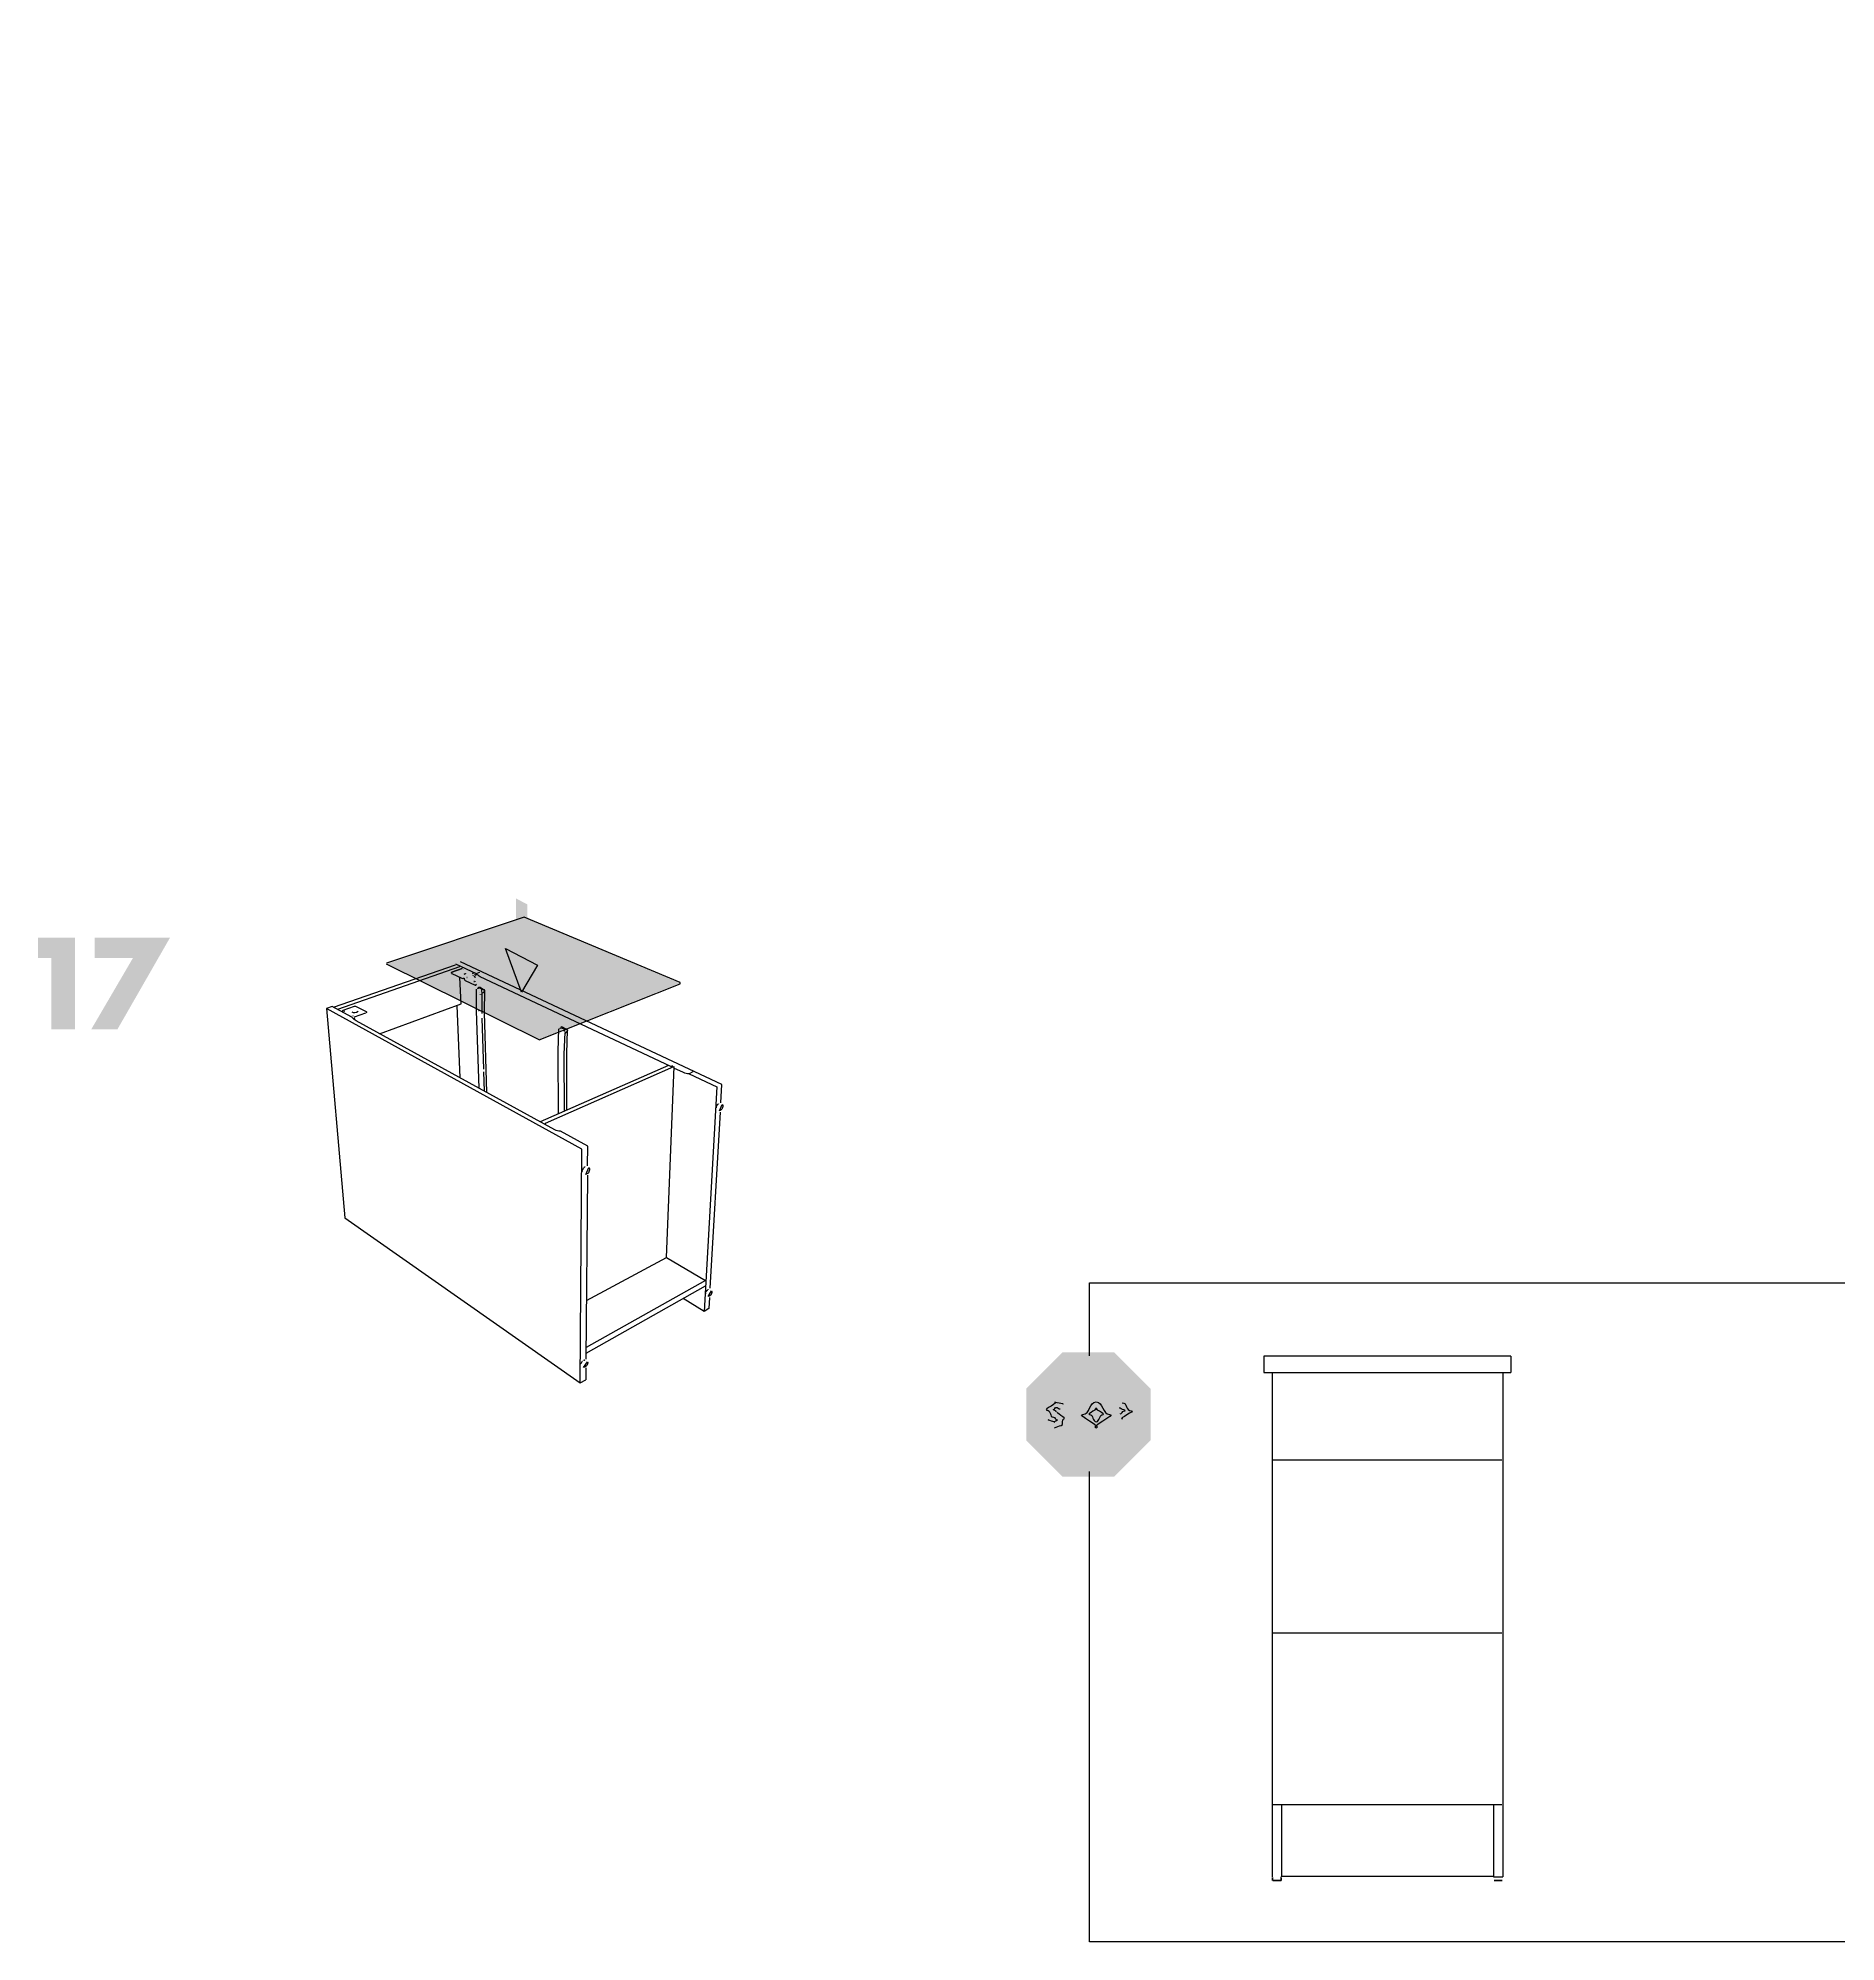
# Model space of a CAD drawing. Header units: metres. Extents: x -30.9 to 24.7, y -10.3 to 6.8.
# Drawn here: x -5.44 to -2.789, y -0.892 to 1.915 of the extents above; entities that cross this region are included whole.
import ezdxf

# ---------------------------------------------------------------- set-up
doc = ezdxf.new("R2010")
doc.units = ezdxf.units.M
doc.header["$MEASUREMENT"] = 0
doc.layers.add('PDF_Working_Num_Penna__1_Num_Penna__1', color=7, linetype='Continuous', lineweight=18, true_color=0xd1d2d4)
doc.layers.add('PDF_Working_Num_Penna__7_Num_Penna__7', color=7, linetype='Continuous', lineweight=18)
doc.styles.add('GENERATED_STYLE_1', font='')
doc.styles.get('GENERATED_STYLE_1').set_extended_font_data('Arial')

msp = doc.modelspace()

# ---------------------------------------------------------------- hatches: boundary and pattern name
at = {"layer": 'PDF_Working_Num_Penna__1_Num_Penna__1', "linetype": 'Continuous', "lineweight": 18, "true_color": 0xd1d2d4}
msp.add_hatch(color=254, dxfattribs=at).paths.add_polyline_path([(-4.4937, 0.5216), (-4.7236, 0.6184), (-4.9262, 0.5502), (-4.7013, 0.4389)])
at = {"layer": 'PDF_Working_Num_Penna__7_Num_Penna__7', "linetype": 'Continuous', "lineweight": 18}
for points in [[(-4.7353, 0.5409), (-4.7187, 0.5321), (-4.7187, 0.6376), (-4.7353, 0.6464)], [(-5.421, 0.5588), (-5.421, 0.4533), (-5.3858, 0.4533), (-5.3858, 0.5885), (-5.4403, 0.5885), (-5.4403, 0.5588)], [(-5.3003, 0.5588), (-5.362, 0.4533), (-5.3234, 0.4533), (-5.2458, 0.5885), (-5.3568, 0.5885), (-5.3568, 0.5588)], [(-4.7274, 0.5083), (-4.7038, 0.5483), (-4.7509, 0.5726)], [(-3.9294, -0.0225), (-3.9831, -0.0763), (-3.9831, -0.1523), (-3.9294, -0.206), (-3.8533, -0.206), (-3.7996, -0.1523), (-3.7996, -0.0763), (-3.8533, -0.0225)], [(-3.9259, -0.1048), (-3.9182, -0.1327), (-3.9089, -0.1048), (-3.9259, -0.0969)], [(-3.8463, -0.1327), (-3.8414, -0.0969), (-3.8556, -0.1327)]]:
    msp.add_hatch(color=7, dxfattribs=at).paths.add_polyline_path(points)

# ---------------------------------------------------------------- linework, layer by layer
at = {"layer": 'PDF_Working_Num_Penna__7_Num_Penna__7', "color": 7, "linetype": 'Continuous', "lineweight": 18, "flags": 128}
for points in [[(-4.7236, 0.619), (-4.9264, 0.5511)], [(-4.7013, 0.4381), (-4.4933, 0.5208), (-4.4932, 0.5225), (-4.7236, 0.619)], [(-5.0044, 0.4861), (-4.8246, 0.5484)], [(-4.8187, 0.5455), (-4.9986, 0.4829)], [(-4.7013, 0.4381), (-4.9263, 0.5495)], [(-4.8247, 0.5503), (-4.7944, 0.536)], [(-4.4332, 0.3454), (-4.4317, 0.3724), (-4.8173, 0.5529)], [(-4.8166, 0.4909), (-4.8181, 0.53)], [(-4.7936, 0.4809), (-4.7935, 0.5125)], [(-4.7855, 0.4769), (-4.7853, 0.5076)], [(-4.7819, 0.4781), (-4.7817, 0.5111)], [(-4.6407, -0.0678), (-4.6386, 0.277), (-5.0151, 0.4844)], [(-4.9736, 0.4717), (-4.9569, 0.4776)], [(-4.9366, 0.447), (-4.8166, 0.4909)], [(-4.818, 0.382), (-4.8223, 0.4888)], [(-4.7899, 0.3666), (-4.7936, 0.4809)], [(-4.7785, 0.3603), (-4.7819, 0.4781)], [(-4.783, 0.3946), (-4.7853, 0.4698)], [(-4.6733, 0.4211), (-4.6721, 0.454)], [(-4.6607, 0.418), (-4.6593, 0.4523), (-4.6594, 0.452), (-4.6596, 0.4518), (-4.6598, 0.4518)], [(-4.673, 0.3291), (-4.6733, 0.4211)], [(-4.6643, 0.4167), (-4.663, 0.4486)], [(-4.5107, 0.4002), (-4.7, 0.3173)], [(-4.6922, 0.3131), (-4.6922, 0.3153), (-4.5027, 0.3987)], [(-4.6642, 0.333), (-4.6643, 0.4167)], [(-4.6607, 0.3345), (-4.6607, 0.418)], [(-4.5027, 0.3987), (-4.5141, 0.117)], [(-4.782, 0.3622), (-4.7829, 0.391)], [(-4.4803, 0.3881), (-4.4394, 0.3688)], [(-4.4394, 0.3688), (-4.4582, 0.0376)], [(-4.4493, 0.0719), (-4.4341, 0.3312)], [(-4.6301, 0.2385), (-4.6323, -0.0327)], [(-4.6316, 0.0538), (-4.5136, 0.1173)], [(-4.5136, 0.1173), (-4.4561, 0.0834)], [(-4.4566, 0.0749), (-4.6323, -0.0243)], [(-4.4561, 0.0834), (-4.6322, -0.0155)], [(-4.4582, 0.0376), (-4.4892, 0.0565)], [(-4.4501, 0.058), (-4.4511, 0.0418), (-4.4582, 0.0376)], [(-3.8899, -0.0279), (-3.8899, 0.0799), (-2.3737, 0.0799), (-2.3737, -0.8917), (-3.8899, -0.8917), (-3.8899, -0.1981)], [(-4.6325, -0.0456), (-4.6326, -0.0632)], [(-3.2683, -0.0284), (-3.6324, -0.0284), (-3.6324, -0.0522), (-3.2683, -0.0522)], [(-3.6203, -0.0522), (-3.6203, -0.7956)], [(-3.2804, -0.0522), (-3.2804, -0.7956)], [(-3.2683, -0.0284), (-3.2683, -0.0522)], [(-3.2816, -0.1818), (-3.6189, -0.1818)], [(-3.2816, -0.4367), (-3.6189, -0.4367)], [(-3.6189, -0.689), (-3.2816, -0.689)], [(-3.6067, -0.689), (-3.6067, -0.7956)], [(-3.294, -0.689), (-3.294, -0.7956), (-3.2804, -0.7956)], [(-3.6067, -0.7948), (-3.294, -0.7948)]]:
    msp.add_lwpolyline(points, dxfattribs=at)
for points in [[(-4.7274, 0.5083), (-4.7509, 0.5726), (-4.7038, 0.5483)], [(-4.8306, 0.5362), (-4.8306, 0.5371), (-4.8306, 0.5373), (-4.8303, 0.5375), (-4.8301, 0.5376)], [(-4.8302, 0.5358), (-4.8304, 0.536)], [(-4.8299, 0.5377), (-4.8149, 0.543)], [(-4.8132, 0.5422), (-4.8134, 0.5423), (-4.8135, 0.5424)], [(-4.813, 0.5421), (-4.8128, 0.5421)], [(-4.7994, 0.536), (-4.7996, 0.5359), (-4.7995, 0.5358)], [(-4.7994, 0.536), (-4.7973, 0.5368)], [(-4.7988, 0.5335), (-4.7988, 0.5333), (-4.7987, 0.5331), (-4.7986, 0.5329)], [(-4.797, 0.5367), (-4.7967, 0.5365), (-4.7966, 0.5363), (-4.7966, 0.5361)], [(-4.7963, 0.534), (-4.7964, 0.5342)], [(-4.7947, 0.5335), (-4.7959, 0.534)], [(-4.7943, 0.533), (-4.7944, 0.5331), (-4.7945, 0.5333)], [(-4.8077, 0.5298), (-4.8078, 0.5301)], [(-4.7976, 0.5241), (-4.7968, 0.5238)], [(-4.796, 0.5306), (-4.7962, 0.5309), (-4.7963, 0.5312), (-4.7965, 0.5315), (-4.7967, 0.5317), (-4.7969, 0.5319)], [(-4.7958, 0.5299), (-4.7959, 0.5303)], [(-4.7956, 0.5241), (-4.7957, 0.5243), (-4.7957, 0.5245)], [(-4.7957, 0.5185), (-4.7954, 0.5185)], [(-4.7952, 0.5185), (-4.7945, 0.5187), (-4.7942, 0.5189), (-4.794, 0.5192), (-4.794, 0.5194), (-4.7939, 0.5197)], [(-4.7916, 0.5137), (-4.7918, 0.5136), (-4.792, 0.5136), (-4.7922, 0.5135), (-4.7924, 0.5134), (-4.7925, 0.5133)], [(-4.7909, 0.515), (-4.7913, 0.5138)], [(-4.7899, 0.5051), (-4.7899, 0.5053)], [(-4.7893, 0.5071), (-4.7891, 0.5072)], [(-4.7866, 0.5111), (-4.7868, 0.5114)], [(-4.7864, 0.511), (-4.7862, 0.5108), (-4.786, 0.5106)], [(-4.7861, 0.51), (-4.7863, 0.5097), (-4.7863, 0.5095), (-4.7862, 0.5093), (-4.7861, 0.5091)], [(-4.7848, 0.5075), (-4.7835, 0.508), (-4.7834, 0.5081), (-4.7831, 0.5083), (-4.783, 0.5085)], [(-4.7823, 0.5105), (-4.7825, 0.5105), (-4.7827, 0.5105)], [(-4.7821, 0.5115), (-4.7822, 0.5116), (-4.7824, 0.5116), (-4.7826, 0.5117)], [(-4.7817, 0.5111), (-4.7818, 0.5108), (-4.7821, 0.5106)], [(-4.7817, 0.5111), (-4.7818, 0.5113)], [(-4.991, 0.4805), (-4.9909, 0.4796)], [(-4.9888, 0.4804), (-4.9886, 0.4805), (-4.9886, 0.4807)], [(-4.9561, 0.4784), (-4.9562, 0.4781), (-4.9563, 0.478), (-4.9564, 0.4779), (-4.9567, 0.4777)], [(-4.79, 0.4815), (-4.7904, 0.4816), (-4.7907, 0.4815)], [(-4.7878, 0.5045), (-4.7879, 0.5048)], [(-4.7819, 0.4781), (-4.782, 0.4779), (-4.7823, 0.4777), (-4.7825, 0.4776)], [(-4.9786, 0.4726), (-4.9788, 0.4725), (-4.9789, 0.4724)], [(-4.9754, 0.4735), (-4.9756, 0.4736), (-4.9759, 0.4736)], [(-4.9745, 0.469), (-4.9743, 0.4691), (-4.9741, 0.4693), (-4.9739, 0.4694), (-4.9738, 0.4696), (-4.9736, 0.4698), (-4.9736, 0.4701), (-4.9735, 0.4703)], [(-4.6719, 0.4544), (-4.672, 0.4542)], [(-4.67, 0.4552), (-4.6702, 0.4552), (-4.6704, 0.4551), (-4.6706, 0.455), (-4.6708, 0.4549), (-4.671, 0.4548)], [(-4.6648, 0.4526), (-4.6645, 0.4524), (-4.6648, 0.4527), (-4.665, 0.4528)], [(-4.6645, 0.4524), (-4.6643, 0.4522), (-4.6641, 0.4519), (-4.664, 0.4516), (-4.6638, 0.4513)], [(-4.6639, 0.4512), (-4.664, 0.4509), (-4.664, 0.4508), (-4.664, 0.4504), (-4.6639, 0.4502)], [(-4.6625, 0.4485), (-4.6611, 0.4491), (-4.661, 0.4492), (-4.6608, 0.4493), (-4.6607, 0.4494), (-4.6606, 0.4496)], [(-4.6606, 0.4531), (-4.6609, 0.4531), (-4.6611, 0.4532)], [(-4.6597, 0.4528), (-4.6599, 0.4529), (-4.6601, 0.453), (-4.6603, 0.453)], [(-4.6598, 0.4518), (-4.66, 0.4517), (-4.6602, 0.4517)], [(-4.6593, 0.4523), (-4.6593, 0.4525), (-4.6595, 0.4527)], [(-4.5071, 0.3985), (-4.5047, 0.3996)], [(-4.4405, 0.3375), (-4.4406, 0.3373)], [(-4.4404, 0.3387), (-4.4404, 0.3385), (-4.4405, 0.3383)], [(-4.4405, 0.3381), (-4.4405, 0.3379)], [(-4.4404, 0.3387), (-4.4403, 0.3389)], [(-4.44, 0.34), (-4.4401, 0.3398), (-4.4401, 0.3395)], [(-4.4397, 0.3406), (-4.4398, 0.3404), (-4.4399, 0.3401)], [(-4.4393, 0.3412), (-4.4395, 0.341), (-4.4396, 0.3408)], [(-4.439, 0.3418), (-4.4391, 0.3416), (-4.4393, 0.3414)], [(-4.4386, 0.3423), (-4.4387, 0.3422), (-4.4389, 0.3419)], [(-4.4381, 0.3428), (-4.4383, 0.3427)], [(-4.4377, 0.3433), (-4.4378, 0.3432), (-4.438, 0.3429)], [(-4.4372, 0.3436), (-4.4374, 0.3435), (-4.4375, 0.3434)], [(-4.4368, 0.3439), (-4.4369, 0.3438)], [(-4.4363, 0.3442), (-4.4365, 0.3441)], [(-4.4359, 0.3444), (-4.436, 0.3443)], [(-4.6377, 0.2448), (-4.6378, 0.2446), (-4.6378, 0.2443)], [(-4.6378, 0.2442), (-4.6378, 0.2439), (-4.6378, 0.2437)], [(-4.6376, 0.2454), (-4.6377, 0.2452), (-4.6377, 0.2449)], [(-4.6376, 0.2454), (-4.6376, 0.2456)], [(-4.6372, 0.2468), (-4.6373, 0.2466), (-4.6374, 0.2463)], [(-4.6369, 0.2474), (-4.637, 0.2472), (-4.6371, 0.2469)], [(-4.6365, 0.2481), (-4.6367, 0.2479), (-4.6368, 0.2476)], [(-4.6361, 0.2487), (-4.6363, 0.2485), (-4.6364, 0.2483)], [(-4.6357, 0.2493), (-4.6359, 0.2491), (-4.636, 0.2488)], [(-4.6352, 0.2498), (-4.6354, 0.2496)], [(-4.6347, 0.2502), (-4.6349, 0.2501), (-4.6351, 0.2499)], [(-4.6343, 0.2506), (-4.6344, 0.2505), (-4.6346, 0.2504)], [(-4.6338, 0.251), (-4.634, 0.2508)], [(-4.6333, 0.2512), (-4.6335, 0.2511)], [(-4.6328, 0.2514), (-4.633, 0.2513)], [(-4.4562, 0.064), (-4.4562, 0.0638)], [(-4.4561, 0.0645), (-4.4561, 0.0643)], [(-4.4559, 0.0651), (-4.456, 0.0649)], [(-4.4559, 0.0651), (-4.4558, 0.0653)], [(-4.4554, 0.0663), (-4.4555, 0.0661), (-4.4556, 0.0659)], [(-4.4551, 0.0668), (-4.4552, 0.0667), (-4.4553, 0.0664)], [(-4.4547, 0.0674), (-4.4549, 0.0672), (-4.455, 0.067)], [(-4.4544, 0.0679), (-4.4545, 0.0678), (-4.4546, 0.0676)], [(-4.4539, 0.0684), (-4.4541, 0.0683), (-4.4542, 0.0681)], [(-4.4535, 0.0688), (-4.4537, 0.0687)], [(-4.453, 0.0692), (-4.4532, 0.0692), (-4.4534, 0.069)], [(-4.4526, 0.0695), (-4.4527, 0.0695)], [(-4.4521, 0.0698), (-4.4523, 0.0697)], [(-4.4517, 0.07), (-4.4518, 0.0699)], [(-4.64, -0.0399), (-4.6401, -0.0401), (-4.6401, -0.0403)], [(-4.6399, -0.0393), (-4.6399, -0.0395), (-4.64, -0.0397)], [(-4.6397, -0.0388), (-4.6398, -0.0389)], [(-4.6396, -0.0387), (-4.6396, -0.0386)], [(-4.639, -0.0376), (-4.6391, -0.0377), (-4.6393, -0.038)], [(-4.6386, -0.037), (-4.6388, -0.0371), (-4.6389, -0.0374)], [(-4.6382, -0.0364), (-4.6384, -0.0366), (-4.6385, -0.0368)], [(-4.6372, -0.0354), (-4.6374, -0.0355), (-4.6376, -0.0358), (-4.6377, -0.0359), (-4.6379, -0.036), (-4.6381, -0.0363)], [(-4.6367, -0.035), (-4.6369, -0.0351)], [(-4.6362, -0.0347), (-4.6364, -0.0347), (-4.6366, -0.0349)], [(-4.6357, -0.0344), (-4.6359, -0.0344)], [(-4.6352, -0.0341), (-4.6354, -0.0342)], [(-4.6347, -0.034), (-4.6349, -0.0341)], [(-4.6342, -0.0339), (-4.6344, -0.034)], [(-3.6197, -0.7969), (-3.6197, -0.8011)], [(-3.6073, -0.8012), (-3.6076, -0.8012), (-3.6078, -0.8012), (-3.6081, -0.8012), (-3.6085, -0.8012), (-3.6089, -0.8012), (-3.6093, -0.8012), (-3.6098, -0.8012), (-3.6104, -0.8012), (-3.611, -0.8012), (-3.6116, -0.8012), (-3.6122, -0.8012), (-3.6128, -0.8012), (-3.6135, -0.8012), (-3.6141, -0.8012), (-3.6147, -0.8012), (-3.6154, -0.8012), (-3.616, -0.8012), (-3.6165, -0.8012), (-3.6171, -0.8012), (-3.6176, -0.8012), (-3.618, -0.8012), (-3.6184, -0.8012), (-3.6188, -0.8012), (-3.6191, -0.8012), (-3.6193, -0.8012)], [(-3.6074, -0.8013), (-3.6077, -0.8013), (-3.6079, -0.8013), (-3.6082, -0.8013), (-3.6085, -0.8013), (-3.6089, -0.8013), (-3.6094, -0.8013), (-3.6099, -0.8013), (-3.6104, -0.8013), (-3.611, -0.8013), (-3.6116, -0.8013), (-3.6122, -0.8013), (-3.6128, -0.8013), (-3.6135, -0.8013), (-3.6141, -0.8013), (-3.6147, -0.8013), (-3.6153, -0.8013), (-3.6159, -0.8013), (-3.6165, -0.8013), (-3.617, -0.8013), (-3.6175, -0.8013), (-3.618, -0.8013), (-3.6184, -0.8013), (-3.6187, -0.8013), (-3.619, -0.8013), (-3.6192, -0.8013)], [(-3.6135, -0.8011), (-3.6133, -0.8011)], [(-3.6078, -0.7969), (-3.6076, -0.7969)], [(-3.6073, -0.8012), (-3.6072, -0.7969)], [(-3.281, -0.8012), (-3.2813, -0.8012), (-3.2816, -0.8012), (-3.2818, -0.8012), (-3.2822, -0.8012), (-3.2826, -0.8012), (-3.2831, -0.8012), (-3.2836, -0.8012), (-3.2841, -0.8012), (-3.2847, -0.8012), (-3.2853, -0.8012), (-3.2859, -0.8012), (-3.2866, -0.8012), (-3.2872, -0.8012), (-3.2878, -0.8012), (-3.2885, -0.8012), (-3.2891, -0.8012), (-3.2897, -0.8012), (-3.2903, -0.8012), (-3.2908, -0.8012), (-3.2913, -0.8012), (-3.2918, -0.8012), (-3.2922, -0.8012), (-3.2925, -0.8012), (-3.2928, -0.8012), (-3.2931, -0.8012)], [(-3.2811, -0.8013), (-3.2814, -0.8013), (-3.2816, -0.8013), (-3.2819, -0.8013), (-3.2823, -0.8013), (-3.2827, -0.8013), (-3.2831, -0.8013), (-3.2836, -0.8013), (-3.2841, -0.8013), (-3.2847, -0.8013), (-3.2853, -0.8013), (-3.2859, -0.8013), (-3.2865, -0.8013), (-3.2872, -0.8013), (-3.2878, -0.8013), (-3.2885, -0.8013), (-3.2891, -0.8013), (-3.2897, -0.8013), (-3.2902, -0.8013), (-3.2907, -0.8013), (-3.2913, -0.8013), (-3.2917, -0.8013), (-3.2921, -0.8013), (-3.2924, -0.8013), (-3.2927, -0.8013), (-3.293, -0.8013)], [(-3.2921, -0.8011), (-3.2919, -0.8011)], [(-3.2872, -0.8011), (-3.287, -0.8011)]]:
    msp.add_lwpolyline(points, close=True, dxfattribs=at)
for points in [[(-4.8302, 0.5358), (-4.8154, 0.5287, 0.177969), (-4.8128, 0.5287), (-4.8117, 0.5291), (-4.8117, 0.5278, 0.259699), (-4.8105, 0.5256), (-4.7957, 0.5185)], [(-4.5071, 0.3985), (-4.7881, 0.5311, -0.098908), (-4.7944, 0.536), (-4.7888, 0.538)], [(-4.6299, 0.2525), (-4.6297, 0.2811), (-4.6701, 0.3032, -0.137305), (-4.6782, 0.3054), (-4.9711, 0.4659, -0.091391), (-4.9774, 0.4713), (-5.0067, 0.4873), (-5.0151, 0.4844), (-4.988, 0.1754), (-4.6407, -0.0678), (-4.6326, -0.0632)], [(-4.991, 0.4805), (-4.991, 0.4807), (-4.991, 0.4809), (-4.9909, 0.4811), (-4.9908, 0.4813), (-4.9906, 0.4814), (-4.9905, 0.4816), (-4.9903, 0.4817), (-4.9736, 0.4875, -0.187781), (-4.971, 0.4874), (-4.9565, 0.4797), (-4.9564, 0.4796), (-4.9562, 0.4794), (-4.9561, 0.4784)], [(-4.4745, 0.3907), (-4.4803, 0.3881, -0.134196), (-4.4886, 0.3898), (-4.5028, 0.3965)]]:
    msp.add_lwpolyline(points, format="xyb", dxfattribs=at)
for points in [[(-4.8099, 0.5359), (-4.81, 0.5357), (-4.8101, 0.5355), (-4.8103, 0.5353), (-4.8106, 0.5352), (-4.8108, 0.535), (-4.8112, 0.5349), (-4.8115, 0.5348), (-4.8117, 0.5347), (-4.8119, 0.5346, -0.246304)], [(-4.7829, 0.5117), (-4.7832, 0.5118), (-4.7833, 0.5119), (-4.7834, 0.512), (-4.7835, 0.5122), (-4.7837, 0.5124), (-4.7885, 0.515, 0.216434), (-4.7909, 0.515)], [(-4.6612, 0.4534), (-4.6613, 0.4536), (-4.6616, 0.4538), (-4.6668, 0.4567, 0.211672), (-4.6694, 0.4567), (-4.6688, 0.4559)], [(-4.4313, 0.3428), (-4.4311, 0.3426, -0.447233), (-4.4355, 0.3333)], [(-4.628, 0.2497), (-4.6279, 0.2496), (-4.6277, 0.2495, -0.446833), (-4.6325, 0.2397)], [(-4.4472, 0.0682), (-4.447, 0.0681, -0.433038), (-4.4519, 0.0595)], [(-4.63, -0.0364), (-4.6299, -0.0366, -0.433578), (-4.636, -0.045)]]:
    msp.add_lwpolyline(points, format="xyb", close=True, dxfattribs=at)
at = {"layer": 'PDF_Working_Num_Penna__7_Num_Penna__7', "color": 7, "linetype": 'Continuous', "lineweight": 18}
msp.add_arc((-4.9735, 0.486), 0.00774, 236.5815, 311.1681, dxfattribs=at)
for points in [[(-3.9403, -0.0959), (-3.9331, -0.0959), (-3.9599, -0.108), (-3.9526, -0.108)], [(-3.9526, -0.108), (-3.9457, -0.108), (-3.949, -0.1181), (-3.9429, -0.1181)], [(-3.9388, -0.1101), (-3.9371, -0.1101), (-3.945, -0.1067), (-3.9429, -0.1067)], [(-3.9291, -0.0989), (-3.9254, -0.0989), (-3.9439, -0.0959), (-3.9403, -0.0959)], [(-3.9429, -0.1067), (-3.941, -0.1067), (-3.9407, -0.1037), (-3.9389, -0.1037)], [(-3.9276, -0.1207), (-3.9218, -0.1207), (-3.9416, -0.1109), (-3.9364, -0.1109)], [(-3.9389, -0.1037), (-3.9367, -0.1037), (-3.935, -0.1061), (-3.9328, -0.1061)], [(-3.8996, -0.1141), (-3.8888, -0.1141), (-3.8901, -0.0957), (-3.8798, -0.0957)], [(-3.8798, -0.1047), (-3.8742, -0.1047), (-3.8949, -0.1142), (-3.8899, -0.1142)], [(-3.8697, -0.1142), (-3.8647, -0.1142), (-3.8854, -0.1047), (-3.8798, -0.1047)], [(-3.8798, -0.0957), (-3.8695, -0.0957), (-3.8708, -0.1141), (-3.86, -0.1141)], [(-3.8283, -0.1087), (-3.8198, -0.1087), (-3.8491, -0.1208), (-3.841, -0.1208)], [(-3.838, -0.109), (-3.8335, -0.109), (-3.8484, -0.1044), (-3.8447, -0.1044)], [(-3.8447, -0.1133), (-3.8414, -0.1133), (-3.8424, -0.109), (-3.838, -0.109)], [(-3.8414, -0.0969), (-3.8337, -0.0969), (-3.8366, -0.1087), (-3.8283, -0.1087)], [(-3.9418, -0.1258), (-3.9386, -0.1258), (-3.9532, -0.1221), (-3.9501, -0.1221)], [(-3.9373, -0.1222), (-3.9348, -0.1222), (-3.944, -0.1258), (-3.9418, -0.1258)], [(-3.9429, -0.1181), (-3.9409, -0.1181), (-3.9399, -0.1222), (-3.9373, -0.1222)], [(-3.9415, -0.1337), (-3.9379, -0.1337), (-3.935, -0.1303), (-3.9313, -0.1303)], [(-3.9313, -0.1303), (-3.9276, -0.1303), (-3.9312, -0.1207), (-3.9276, -0.1207)], [(-3.8798, -0.1339), (-3.8683, -0.1339), (-3.9112, -0.1141), (-3.8996, -0.1141)], [(-3.86, -0.1141), (-3.8484, -0.1141), (-3.8913, -0.1339), (-3.8798, -0.1339)], [(-3.8899, -0.1142), (-3.8837, -0.1142), (-3.8853, -0.1249), (-3.8798, -0.1249)], [(-3.8798, -0.1249), (-3.8742, -0.1249), (-3.8758, -0.1142), (-3.8697, -0.1142)]]:
    msp.add_open_spline(points, degree=3, dxfattribs=at)

# ---------------------------------------------------------------- texts
at = {"layer": 'PDF_Working_Num_Penna__7_Num_Penna__7', "color": 7, "linetype": 'Continuous', "lineweight": 18, "char_height": 0.00000428, "attachment_point": 7, "style": 'GENERATED_STYLE_1'}
for s, insert in [('\\A1;{\\pql;\\fArial|b0|i0|c0|p34;9}', (-3.9965, 1.9147)), ('\\A1;{\\pql;\\fArial|b0|i0|c0|p34;10}', (-2.7893, 1.826))]:
    msp.add_mtext(s, dxfattribs=dict(at, insert=insert))

doc.saveas('drawing.dxf')
